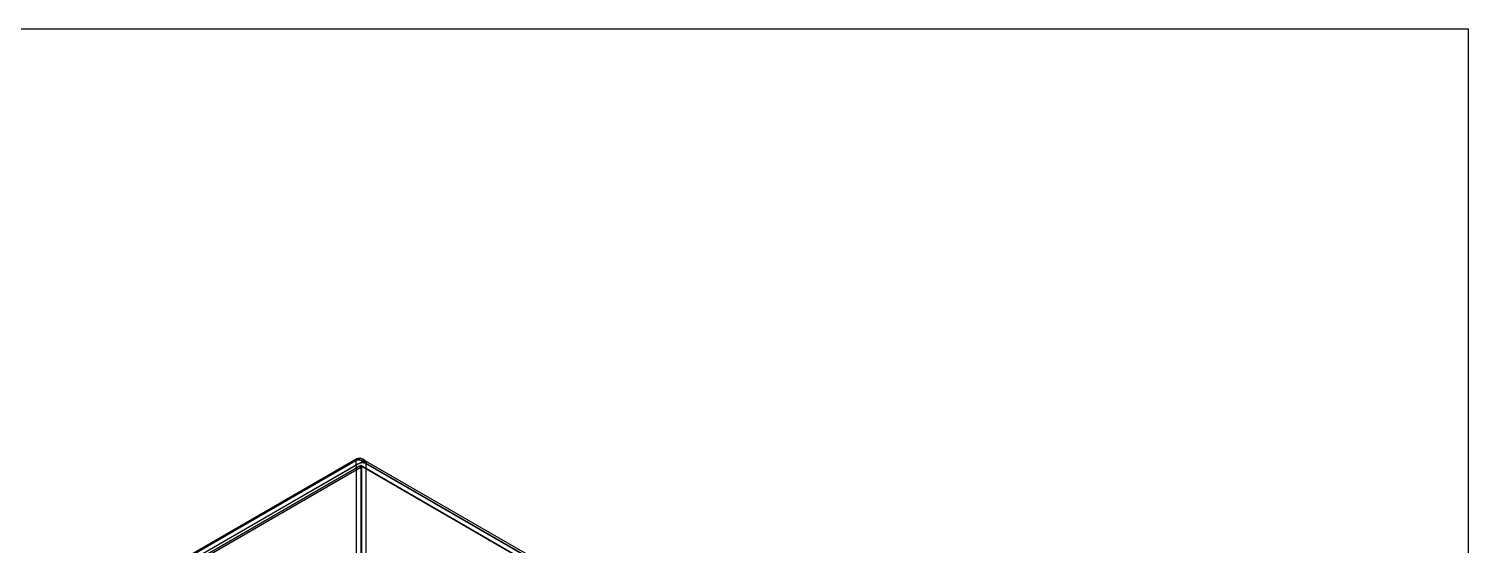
# Model space of a CAD drawing. Extents: x 315 to 565, y 50 to 191.
# Drawn here: x 474.8 to 565.3, y 158.2 to 190.7 of the extents above; entities that cross this region are included whole.
import ezdxf

# ---------------------------------------------------------------- set-up
doc = ezdxf.new("R2010")
doc.units = 0
doc.layers.get('0').update_dxf_attribs({"linetype": 'CONTINUOUS'})

msp = doc.modelspace()

# ---------------------------------------------------------------- linework, layer by layer
at = {"color": 7, "linetype": 'Continuous'}
for p, q in [((484.42254828, 157.22014476), (495.39684553, 163.5554717)), ((484.42254828, 156.94136029), (495.39684553, 163.27668723)), ((495.43827501, 163.64704067), (484.46397777, 157.31171372)), ((495.53826688, 163.63713906), (484.56396964, 157.30181211)), ((495.67968824, 163.22888192), (484.705391, 156.89355497)), ((495.67968824, 163.11340561), (484.705391, 156.77807866)), ((484.805391, 157.16244253), (495.77968824, 163.49776947)), ((495.77968824, 163.17115315), (484.805391, 156.8358262)), ((495.39684553, 163.27668723), (495.39684553, 163.5554717)), ((495.39684553, 163.27668723), (495.39684553, 142.27757874)), ((495.77968824, 163.49776947), (495.53826688, 163.63713906)), ((495.67968824, 163.11340561), (495.67968824, 163.22888192)), ((495.77968824, 163.17115315), (495.67968824, 163.22888192)), ((495.67968824, 163.11340561), (495.67968824, 142.11429712)), ((495.71631677, 163.22126186), (495.70809313, 163.22600926)), ((495.73625678, 163.19622029), (555.07665786, 128.93973592)), ((495.73625678, 142.03148244), (495.73625678, 163.19622029)), ((554.97665786, 129.32408632), (495.77968824, 163.49776947)), ((554.97665786, 128.99746999), (495.77968824, 163.17115315)), ((495.96381634, 163.5402511), (495.8094593, 163.62935953)), ((555.23249418, 129.32517167), (495.96381616, 163.54025121)), ((496.0190995, 142.19476407), (496.0190995, 163.35950191)), ((496.0190995, 163.35950191), (555.35950057, 129.10301754))]:
    msp.add_line(p, q, dxfattribs=at)
msp.add_lwpolyline([(314.63099526, 190.66092236), (565.27785254, 190.66092236), (565.27785254, 50.02356472), (314.63099526, 50.02356472)], close=True)
msp.add_arc((495.4830604, 163.56945714), 0.08734184, 50.7967147643, 189.2140369905, dxfattribs=at)
for points, knots in [([(495.39684553, 163.5554717), (495.41866724, 163.56806892), (495.44285354, 163.57787255), (495.49458665, 163.5914644), (495.52151059, 163.59518501), (495.57733813, 163.59690506), (495.60651087, 163.59473091), (495.66466694, 163.58500539), (495.69342586, 163.57764452), (495.75030424, 163.55822256), (495.77854643, 163.54596774), (495.83337685, 163.51742696), (495.85960606, 163.50143079), (495.9348949, 163.44849406), (495.98069517, 163.40561405), (496.0190995, 163.35950191)], [0, 0, 0, 0, 0.125, 0.125, 0.25, 0.25, 0.375, 0.375, 0.5, 0.5, 0.625, 0.625, 0.75, 0.75, 1, 1, 1, 1]), ([(495.8123182, 163.62768031), (495.78243797, 163.6431274), (495.71352394, 163.67875366), (495.60291477, 163.695822), (495.50726747, 163.68017314), (495.45666787, 163.65757301), (495.43846259, 163.64714436), (495.43759027, 163.64664466)], [0, 0, 0, 0, 0.2548608272, 0.5877963934, 0.8339309785, 0.9920427003, 1, 1, 1, 1]), ([(496.0190995, 163.35950191), (495.99826297, 163.41609976), (495.97056866, 163.46728779), (495.90283313, 163.55798481), (495.86266024, 163.59614515), (495.77574852, 163.65075033), (495.7268645, 163.66786338), (495.63083593, 163.67354895), (495.58212839, 163.66245939), (495.53826688, 163.63713906)], [0, 0, 0, 0, 0.25, 0.25, 0.5, 0.5, 0.75, 0.75, 1, 1, 1, 1]), ([(495.67968824, 163.22888192), (495.68880403, 163.23414435), (495.701221, 163.23083371), (495.72135975, 163.21714531), (495.72991835, 163.20719878), (495.73625678, 163.19622029)], [0, 0, 0, 0, 0.5, 0.5, 1, 1, 1, 1])]:
    msp.add_open_spline(points, degree=3, knots=knots, dxfattribs=at)
for points in [[(495.5395918, 163.35245261), (495.48638016, 163.3328274), (495.43757196, 163.30709932), (495.39684553, 163.27668723)], [(495.70797251, 163.39249138), (495.65037665, 163.38559016), (495.59280344, 163.37207782), (495.5395918, 163.35245261)], [(495.68574907, 163.12662793), (495.68357253, 163.12233805), (495.68153926, 163.11792446), (495.67968824, 163.11340561)], [(495.69178336, 163.13763241), (495.68968155, 163.13406592), (495.68766016, 163.13039459), (495.68574907, 163.12662793)], [(495.69266518, 163.13911489), (495.69236974, 163.13862277), (495.69207577, 163.1381286), (495.69178336, 163.13763241)], [(495.70893677, 163.16284063), (495.70338094, 163.15559306), (495.69779958, 163.14766753), (495.69266518, 163.13911489)], [(495.87635322, 163.39385995), (495.82314158, 163.39968271), (495.76556838, 163.3993926), (495.70797251, 163.39249138)], [(495.71577549, 163.17148365), (495.71352328, 163.16871561), (495.71123243, 163.16583532), (495.70893677, 163.16284063)], [(495.72327985, 163.18052223), (495.72086094, 163.17764974), (495.7183434, 163.1746397), (495.71577549, 163.17148365)], [(495.73625678, 163.19622029), (495.73255438, 163.19145642), (495.72811727, 163.18626673), (495.72327985, 163.18052223)], [(495.74467781, 163.19710344), (495.7420508, 163.19694033), (495.73924495, 163.19663296), (495.73625678, 163.19622029)], [(495.75162783, 163.19715257), (495.74946381, 163.19728265), (495.74714996, 163.19725693), (495.74467781, 163.19710344)], [(495.76443104, 163.19347327), (495.76083829, 163.19570244), (495.75663924, 163.19685134), (495.75162783, 163.19715257)], [(495.7685085, 163.19024558), (495.767234, 163.19149983), (495.76588116, 163.19257354), (495.76443104, 163.19347327)], [(495.77258323, 163.1852656), (495.77130529, 163.18716), (495.76995753, 163.18881957), (495.7685085, 163.19024558)], [(495.77968824, 163.17115315), (495.77741433, 163.17674055), (495.77513897, 163.18147702), (495.77258323, 163.1852656)], [(495.77968824, 163.49776947), (495.81443836, 163.52473039), (495.84917245, 163.54233101), (495.88082245, 163.54950491)], [(496.0190995, 163.35950191), (495.97837307, 163.37611155), (495.92956486, 163.38803718), (495.87635322, 163.39385995)], [(495.88082245, 163.54950491), (495.91247245, 163.5566788), (495.94100875, 163.55342304), (495.96383038, 163.540243)], [(495.96383038, 163.540243), (495.986652, 163.52706295), (496.00373628, 163.50397171), (496.0133453, 163.4729695)], [(496.0133453, 163.4729695), (496.02295431, 163.44196729), (496.02507581, 163.40308123), (496.0190995, 163.35950191)]]:
    msp.add_open_spline(points, degree=3, dxfattribs=at)

doc.saveas('drawing.dxf')
